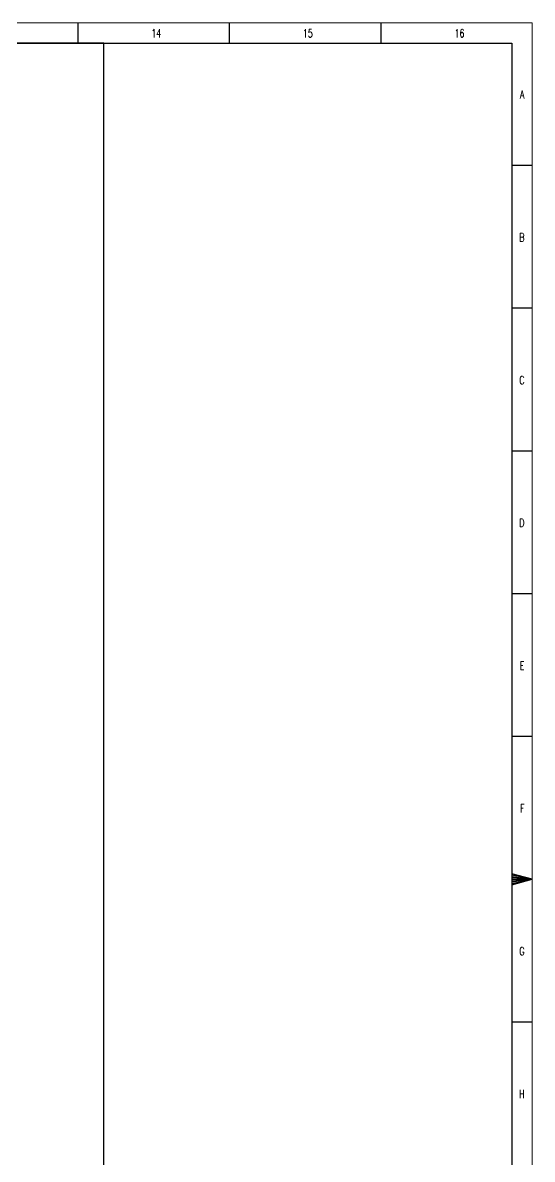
# Model space of a CAD drawing. Header units: inches. Extents: x 19 to 1016051, y 34 to 210034.
# Drawn here: x 953607 to 1016051, y 70719 to 210034 of the extents above; entities that cross this region are included whole.
import ezdxf

# ---------------------------------------------------------------- set-up
doc = ezdxf.new("R2010")
doc.units = ezdxf.units.IN
doc.header["$MEASUREMENT"] = 0
doc.layers.add('TEG BORDER', color=7, linetype='Continuous')
doc.styles.add('TEG BORDER', font='txt_qlt.shx', dxfattribs={"width": 0.7, "bigfont": 'hztxt.shx'})

# ---------------------------------------------------------------- blocks, each defined once
blk = doc.blocks.new('TEG BORDER A2')
for p, q in [((482.62, 420), (482.62, 415)), ((519.75, 420), (519.75, 415)), ((556.87, 420), (556.87, 415)), ((594, 385), (589, 385)), ((594, 350), (589, 350)), ((594, 315), (589, 315)), ((594, 280), (589, 280)), ((594, 245), (589, 245)), ((589, 210), (594, 210)), ((592.75, 210), (590.25, 210)), ((594, 175), (589, 175))]:
    blk.add_line(p, q)
at = {"linetype": 'Continuous'}
blk.add_line((489, 415), (5, 415), dxfattribs=at)
at = {"color": 5, "lineweight": 15}
blk.add_lwpolyline([(0, 420), (594, 420), (594, 0), (0, 0)], close=True, dxfattribs=at)
blk.add_lwpolyline([(5, 415), (589, 415), (589, 5), (5, 5)], close=True)
blk.add_lwpolyline([(594, 210), (589, 211.34), (589, 208.66), (594, 210), (589, 211), (589, 210.67), (594, 210), (589, 210.33), (589, 209.67), (594, 210), (589, 209.33), (589, 209), (594, 210)])
at = {"layer": 'TEG BORDER'}
blk.add_line((489, 116), (489, 415), dxfattribs=at)
at = {"char_height": 2, "width": 2, "style": 'TEG BORDER'}
for s, insert, attachment_point in [('\\pi-0.033333;14', (500.67, 418.41), 1), ('\\pi2.2204e-016;15', (537.8, 418.41), 1), ('\\pi0.033333;16', (574.92, 418.41), 1), ('A', (592.09, 403.39), 3), ('B', (592.09, 368.39), 3), ('C', (592.09, 333.39), 3), ('D', (592.09, 298.39), 3), ('E', (592.09, 263.39), 3), ('F', (592.09, 228.39), 3), ('G', (592.09, 193.39), 3), ('H', (592.09, 158.39), 3)]:
    blk.add_mtext(s, dxfattribs=dict(at, insert=insert, attachment_point=attachment_point))

msp = doc.modelspace()

# ---------------------------------------------------------------- block references
at = {"xscale": 500, "yscale": 500, "zscale": 500}
msp.add_blockref('TEG BORDER A2', (719051, 34), dxfattribs=at)

doc.saveas('drawing.dxf')
